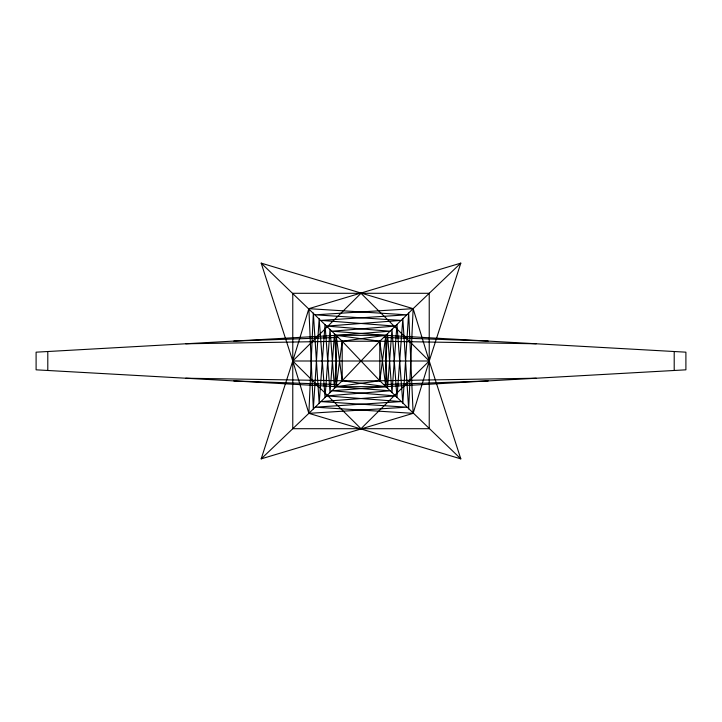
<?xml version="1.0" encoding="UTF-8"?>
<svg xmlns="http://www.w3.org/2000/svg" width="722" height="722" viewBox="0 0 722 722"><rect width="100%" height="100%" fill="white"/><g stroke="black" fill="none" stroke-linecap="round" stroke-linejoin="round"><path stroke-width="1.08" d="M261.193 263.133L413.137 308.664L429.229 361L460.807 458.867L308.863 413.336L292.771 361L261.193 263.133L342.201 341.235L336.172 386.658L36.1 369.826L36.1 352.174L336.172 335.342L390.06 331.208L326.714 326.1L401.116 320.406L315.162 314.819L413.137 308.664L460.807 263.133L429.229 361L413.137 413.336L261.193 458.867L292.771 361L308.863 308.664L460.807 263.133M460.807 458.867L379.799 380.765L385.828 335.342L685.9 352.174L685.9 369.826L385.828 386.658L331.94 390.792L395.286 395.9L320.884 401.594L406.838 407.181L308.863 413.336L261.193 458.867M185.807 343.789L342.201 341.235L385.828 335.342L331.94 331.208L395.286 326.1L320.884 320.406L406.838 314.819L308.863 308.664L313.339 408.959L319.169 318.736L325.035 397.533L330.026 329.34L334.494 388.292L336.172 361L334.494 333.708L330.026 392.66L325.035 324.467L319.169 403.264L313.339 313.041L308.863 413.336L342.201 380.765L379.799 341.235L413.137 308.664L408.661 408.959L402.831 318.736L396.965 397.533L391.974 329.34L387.506 388.292L385.828 361L387.506 333.708L391.974 392.66L396.965 324.467L402.831 403.264L408.661 313.041L413.137 413.336L315.162 407.181L401.116 401.594L326.714 395.9L390.06 390.792L336.172 386.658L336.172 335.342L385.828 335.342L385.828 386.658L336.172 386.658L379.799 380.765L536.193 378.211M292.771 361L361 293.294L429.229 361L361 428.706L292.771 361L429.229 361M233.847 341.073L338.284 337.409M383.716 384.591L488.153 380.927M379.799 341.235L379.799 380.765L342.201 380.765L336.172 335.342L379.799 341.235L385.828 386.658L342.201 380.765L342.201 341.235L379.799 341.235L536.193 343.789M185.807 378.211L342.201 380.765M383.716 337.409L488.153 341.073M233.847 380.927L338.284 384.591M342.201 341.235L379.799 380.765M674.204 351.515L674.204 370.485M47.796 351.515L47.796 370.485M429.229 293.294L292.771 293.294L292.771 428.706L429.229 428.706L429.229 293.294"/></g></svg>
